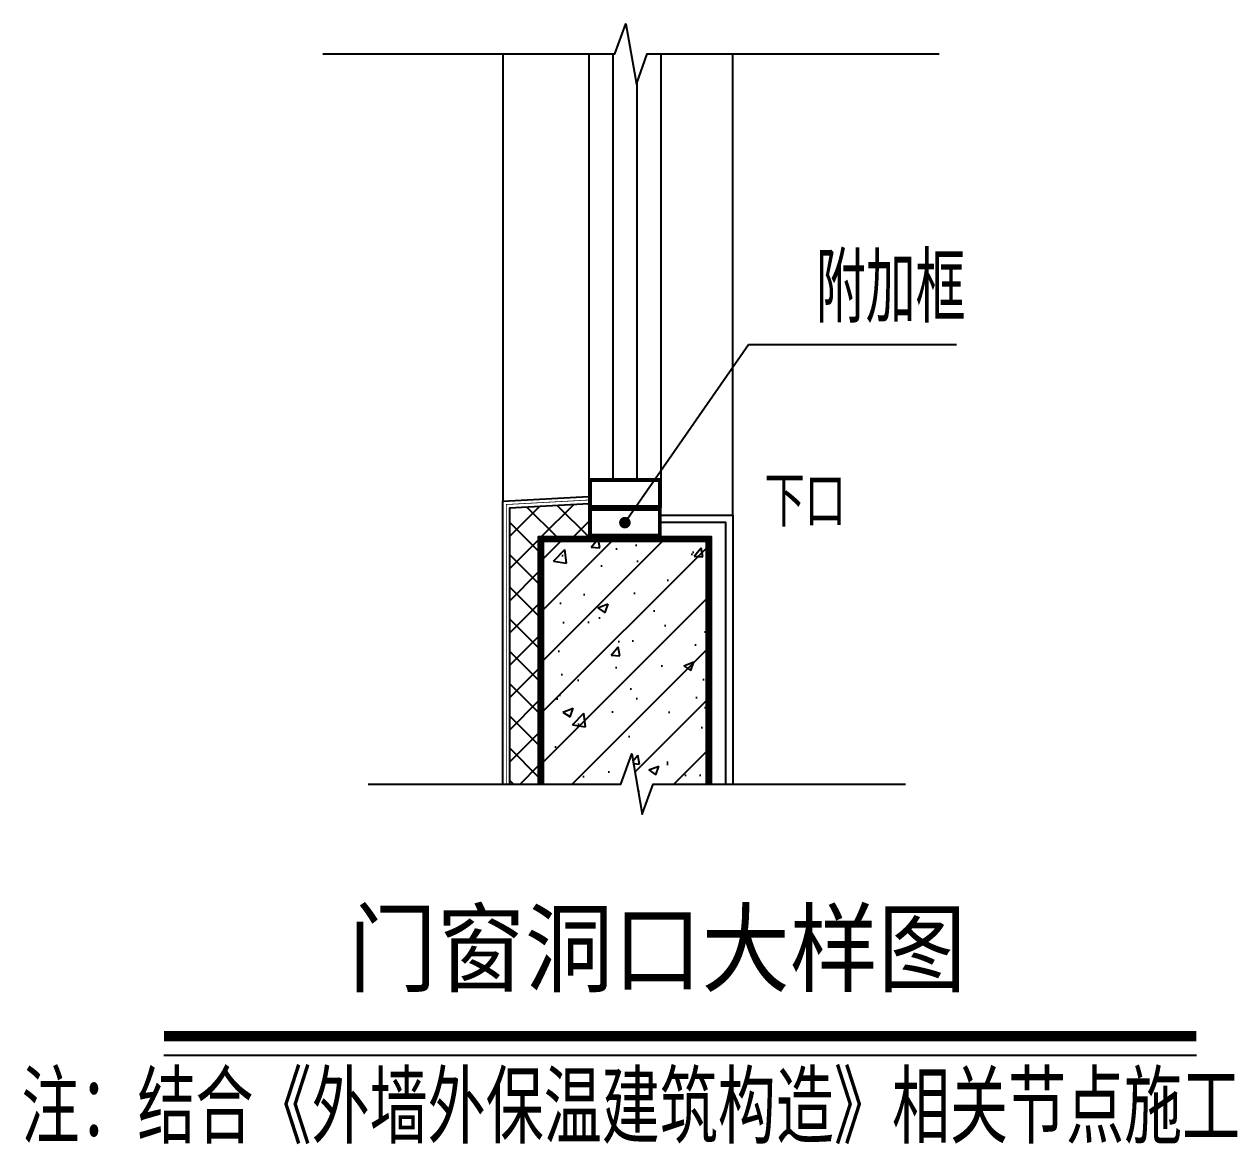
# Model space of a CAD drawing. Extents: x 5396719 to 5510122, y -514120 to -238224.
# Drawn here: x 5491640 to 5499922, y -412057 to -404259 of the extents above; entities that cross this region are included whole.
import ezdxf

# ---------------------------------------------------------------- set-up
doc = ezdxf.new("R2010")
doc.units = 0
doc.header["$LTSCALE"] = 1000
doc.header["$MEASUREMENT"] = 0
doc.linetypes.add('DASH', pattern=[0.35, 0.25, -0.1])
doc.layers.get('0').update_dxf_attribs({"linetype": 'CONTINUOUS'})
for name, color, linetype in [('DIM_LEAD', 3, 'CONTINUOUS'), ('DIM_SYMB', 3, 'CONTINUOUS'), ('PUB_TEXT', 7, 'CONTINUOUS'), ('WINDOW', 4, 'CONTINUOUS'), ('图名', 15, 'CONTINUOUS'), ('填充', 251, 'CONTINUOUS'), ('大样', 13, 'CONTINUOUS'), ('文字', 11, 'CONTINUOUS')]:
    doc.layers.add(name, color=color, linetype=linetype)
doc.styles.add('HZ1', font='txt.shx', dxfattribs={"bigfont": 'hzdx.shx'})
doc.styles.get("Standard").update_dxf_attribs({"font": 'GBENOR', "bigfont": 'GBCBIG'})
doc.styles.add('宋体', font='', dxfattribs={"width": 0.7})
doc.styles.get('宋体').set_extended_font_data('SimSun')

msp = doc.modelspace()

# ---------------------------------------------------------------- hatches: boundary and pattern name
at = {"layer": '填充'}
h = msp.add_hatch(dxfattribs=at)
h.set_pattern_fill('ANSI37', color=256, scale=100, style=0)
h.set_pattern_definition([(45, (5480252.02, -584912.98), (-112.2532, 112.2532), []), (135, (5480252.02, -584912.98), (-112.2532, -112.2532), [])])
h.paths.add_polyline_path([(5495022, -409550.4), (5495222, -409550.4), (5495222, -407828.4), (5495572, -407828.4), (5495572, -407598.4), (5495022, -407628.4)])
h = msp.add_hatch(dxfattribs=at)
h.set_pattern_fill('钢筋混凝土', color=256, scale=100, style=0)
h.set_pattern_definition([(45, (5480252.02, -584912.98), (-176.7767, 176.7767), []), (50, (5480252, -584913), (717.2602, -62.7521), [75, -825]), (355, (5480252, -584913), (-138.7513, 752.192), [60, -660]), (100.4514, (5480311.8, -584918.2), (578.5094, 689.4395), [63.7402, -701.142]), (46.1842, (5480252, -584713), (1067.241, -165.519), [112.5, -1237.5]), (96.6356, (5480341, -584726.8), (934.663, 974.118), [95.61, -1051.713]), (351.1842, (5480252, -584713), (934.662, 974.1186), [90, -990]), (21, (5480352, -584763), (596.907, -402.6189), [75, -825]), (326, (5480352, -584763), (243.3153, 725.15), [60, -660]), (71.4514, (5480401.8, -584796.5), (840.2226, 322.5305), [63.7402, -701.142]), (37.5, (5480252.02, -584912.98), (12.15986, 332.89385), [0, -652, 0, -670, 0, -662.5]), (7.5, (5480252.02, -584912.98), (263.06954, 394.4117), [0, -382, 0, -637, 0, -252.5]), (327.5, (5480029.02, -584912.98), (533.82244, -22.55487), [0, -250, 0, -780, 0, -1035]), (317.5, (5479929.02, -584913), (583.1862, 100.105), [0, -325, 0, -518, 0, -735])])
h.paths.add_polyline_path([(5496422, -407828.4), (5495222, -407828.4), (5495222, -409550.4), (5495792.8, -409550.4), (5495869.2, -409340.4), (5495943.3, -409760.4), (5496017.8, -409550.4), (5496422, -409550.4)])

# ---------------------------------------------------------------- linework, layer by layer
at = {"layer": 'DIM_LEAD'}
for p, q in [((5495822, -407730.9), (5496681.4, -406490.2)), ((5496681.4, -406490.2), (5498128.7, -406490.2))]:
    msp.add_line(p, q, dxfattribs=at)
at = {"layer": 'DIM_LEAD', "const_width": 40}
msp.add_lwpolyline([(5495810.6, -407747.3, 1), (5495833.4, -407714.4, 1)], format="xyb", close=True, dxfattribs=at)
at = {"layer": 'DIM_SYMB'}
for points in [[(5493721.2, -404469), (5495752.8, -404469), (5495829.3, -404259), (5495903.3, -404679), (5495977.8, -404469), (5498009.5, -404469)], [(5494035.3, -409550.4), (5495792.8, -409550.4), (5495869.2, -409340.4), (5495943.3, -409760.4), (5496017.8, -409550.4), (5497775.2, -409550.4)]]:
    msp.add_lwpolyline(points, dxfattribs=at)
at = {"layer": 'WINDOW'}
for p, q in [((5494972, -404469), (5494972, -407581)), ((5495572, -404469), (5495572, -407628.7)), ((5495738, -404469), (5495738, -407439)), ((5496072, -404469), (5496072, -407628.7)), ((5496572, -407678.4), (5496572, -404469)), ((5495906, -404671.4), (5495906, -407439)), ((5495738, -407618.7), (5495738, -407628.7)), ((5495906, -407618.7), (5495906, -407628.7))]:
    msp.add_line(p, q, dxfattribs=at)
at = {"layer": 'WINDOW', "const_width": 20}
for points in [[(5495582, -407439), (5495582, -407618.7), (5496062, -407618.7), (5496062, -407439)], [(5495582, -407638.7), (5495582, -407818.4), (5496062, -407818.4), (5496062, -407638.7)]]:
    msp.add_lwpolyline(points, close=True, dxfattribs=at)
at = {"layer": '图名'}
msp.add_line((5492615.2, -411438.1), (5499797.7, -411438.1), dxfattribs=at)
at = {"layer": '图名', "const_width": 70}
msp.add_lwpolyline([(5492615.2, -411304.9), (5499797.7, -411304.9)], dxfattribs=at)
at = {"layer": '大样'}
for points in [[(5495572, -407429), (5495572, -407628.7), (5496072, -407628.7), (5496072, -407429)], [(5495572, -407628.7), (5495572, -407828.4), (5496072, -407828.4), (5496072, -407628.7)]]:
    msp.add_lwpolyline(points, close=True, dxfattribs=at)
for points in [[(5494972, -409550.4), (5494972, -407581), (5495569.3, -407548.5)], [(5495022, -409550.4), (5495022, -407628.4), (5495572, -407598.4)], [(5496072, -407678.4), (5496572, -407678.4), (5496572, -409550.4)], [(5496072, -407728.4), (5496522, -407728.4), (5496522, -409550.4)], [(5495222, -409550.4), (5495222, -407828.4), (5496422, -407828.4), (5496422, -409550.4)]]:
    msp.add_lwpolyline(points, dxfattribs=at)
at = {"layer": '大样', "linetype": 'DASH', "const_width": 5}
msp.add_lwpolyline([(5494997, -409550.4), (5494997, -407604.7), (5495570.7, -407573.4)], dxfattribs=at)
at = {"layer": '大样', "const_width": 40}
msp.add_lwpolyline([(5495242, -409550.4), (5495242, -407848.4), (5496402, -407848.4), (5496402, -409550.4)], dxfattribs=at)

# ---------------------------------------------------------------- texts
at = {"color": 4, "style": 'HZ1', "width": 0.85}
msp.add_text('注：结合《外墙外保温建筑构造》相关节点施工 ', height=500, dxfattribs=at).set_placement((5491623.4, -412053.2))
at = {"layer": 'PUB_TEXT'}
msp.add_text('附加框', height=482.27, dxfattribs=at).set_placement((5497149.9, -406340.2))
at = {"layer": '图名', "style": '宋体', "width": 0.9}
msp.add_text('门窗洞口大样图', height=500, dxfattribs=at).set_placement((5493900, -410944.1))
at = {"layer": '文字', "style": 'HZ1', "width": 0.85}
msp.add_text('下口', height=350, dxfattribs=at).set_placement((5496792.2, -407760.1))

doc.saveas('drawing.dxf')
